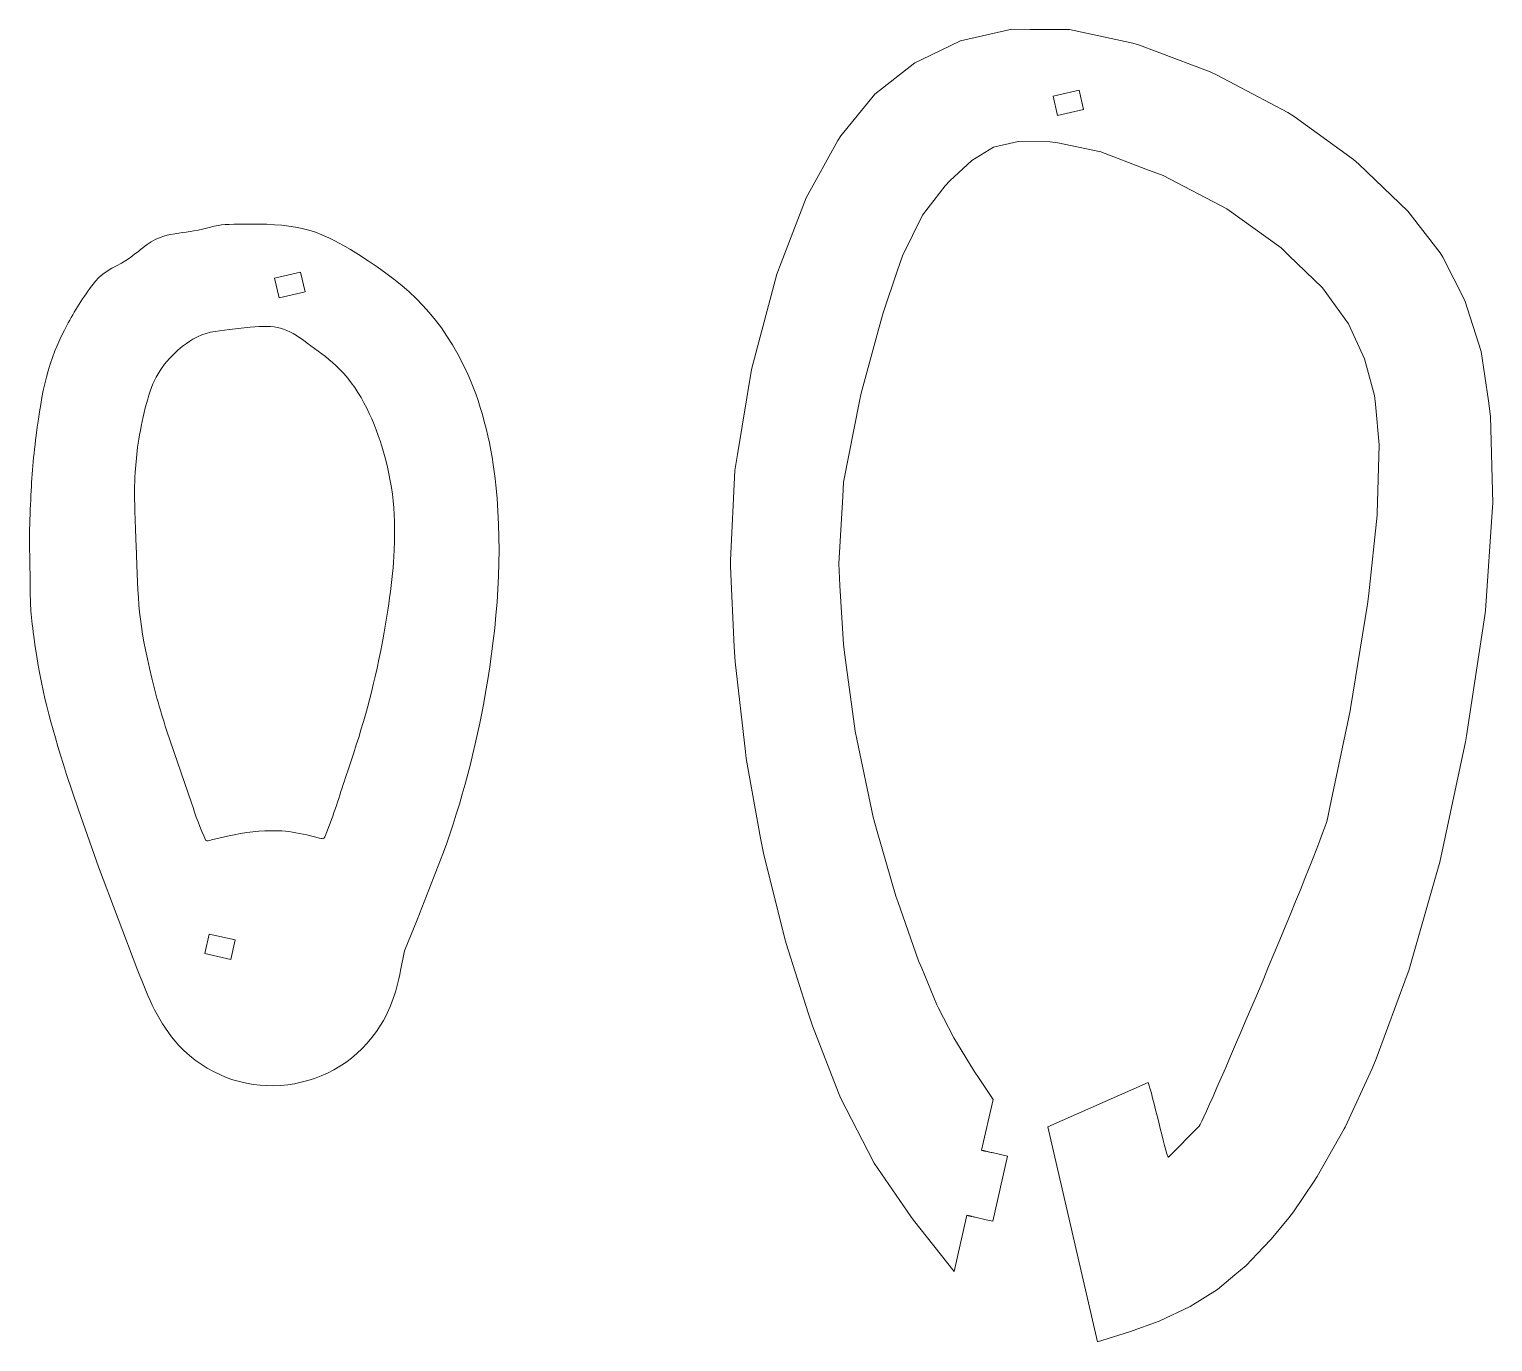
# Model space of a CAD drawing. Header units: millimetres. Extents: x -1642 to 1668, y -582 to 449.
# Drawn here: x -1642.2 to -1422.8, y 61.4 to 258.2 of the extents above; entities that cross this region are included whole.
import ezdxf

# ---------------------------------------------------------------- set-up
doc = ezdxf.new("R2010")
doc.units = ezdxf.units.MM
doc.header["$MEASUREMENT"] = 0
doc.layers.add('layer 1', color=7, linetype='Continuous')

msp = doc.modelspace()

# ---------------------------------------------------------------- linework, layer by layer
at = {"layer": 'layer 1', "color": 93, "lineweight": 9}
for points, knots in [([(-1481.5493, 239.7849), (-1481.5493, 239.7849), (-1487.9934, 241.1565), (-1487.9934, 241.1565), (-1487.9934, 241.1565), (-1487.9934, 241.1565), (-1489.1149, 241.3004), (-1489.1149, 241.3004), (-1489.1149, 241.3004), (-1489.1149, 241.3004), (-1493.9545, 241.3363), (-1493.9545, 241.3363), (-1493.9545, 241.3363), (-1493.9545, 241.3363), (-1497.6123, 240.5157), (-1497.6123, 240.5157), (-1497.6123, 240.5157), (-1497.6123, 240.5157), (-1500.8687, 238.4891), (-1500.8687, 238.4891), (-1500.8687, 238.4891), (-1500.8687, 238.4891), (-1504.1871, 235.464), (-1504.1871, 235.464), (-1504.1871, 235.464), (-1504.1871, 235.464), (-1504.8631, 234.7238), (-1504.8631, 234.7238), (-1504.8631, 234.7238), (-1504.8631, 234.7238), (-1508.2547, 230.2945), (-1508.2547, 230.2945), (-1508.2547, 230.2945), (-1508.2547, 230.2945), (-1511.2645, 224.2152), (-1511.2645, 224.2152), (-1511.2645, 224.2152), (-1511.2645, 224.2152), (-1512.0612, 221.8941), (-1512.0612, 221.8941), (-1512.0612, 221.8941), (-1512.0612, 221.8941), (-1514.1835, 215.6606), (-1514.1835, 215.6606), (-1514.1835, 215.6606), (-1514.1835, 215.6606), (-1514.7825, 213.4934), (-1514.7825, 213.4934), (-1514.7825, 213.4934), (-1514.7825, 213.4934), (-1517.4912, 203.6181), (-1517.4912, 203.6181), (-1517.4912, 203.6181), (-1517.4912, 203.6181), (-1517.7325, 202.4202), (-1517.7325, 202.4202), (-1517.7325, 202.4202), (-1517.7325, 202.4202), (-1520.0959, 190.2579), (-1520.0959, 190.2579), (-1520.0959, 190.2579), (-1520.0959, 190.2579), (-1520.2333, 188.0963), (-1520.2333, 188.0963), (-1520.2333, 188.0963), (-1520.2333, 188.0963), (-1520.8359, 178.0753), (-1520.8359, 178.0753), (-1520.8359, 178.0753), (-1520.8359, 178.0753), (-1520.6546, 174.7598), (-1520.6546, 174.7598), (-1520.6546, 174.7598), (-1520.6546, 174.7598), (-1520.1295, 165.9214), (-1520.1295, 165.9214), (-1520.1295, 165.9214), (-1520.1295, 165.9214), (-1519.816, 163.5658), (-1519.816, 163.5658), (-1519.816, 163.5658), (-1519.816, 163.5658), (-1518.3485, 152.92), (-1518.3485, 152.92), (-1518.3485, 152.92), (-1518.3485, 152.92), (-1518.116, 151.7483), (-1518.116, 151.7483), (-1518.116, 151.7483), (-1518.116, 151.7483), (-1515.6788, 140.0494), (-1515.6788, 140.0494), (-1515.6788, 140.0494), (-1515.6788, 140.0494), (-1515.073, 137.9019), (-1515.073, 137.9019), (-1515.073, 137.9019), (-1515.073, 137.9019), (-1512.2652, 128.1747), (-1512.2652, 128.1747), (-1512.2652, 128.1747), (-1512.2652, 128.1747), (-1511.9948, 127.4011), (-1511.9948, 127.4011), (-1511.9948, 127.4011), (-1511.9948, 127.4011), (-1508.8557, 118.5007), (-1508.8557, 118.5007), (-1508.8557, 118.5007), (-1508.8557, 118.5007), (-1508.3978, 117.3882), (-1508.3978, 117.3882), (-1508.3978, 117.3882), (-1508.3978, 117.3882), (-1506.1363, 111.9039), (-1506.1363, 111.9039), (-1506.1363, 111.9039), (-1506.1363, 111.9039), (-1505.9287, 111.4949), (-1505.9287, 111.4949), (-1505.9287, 111.4949), (-1505.9287, 111.4949), (-1503.5626, 106.9153), (-1503.5626, 106.9153), (-1503.5626, 106.9153), (-1503.5626, 106.9153), (-1503.0192, 106.0187), (-1503.0192, 106.0187), (-1503.0192, 106.0187), (-1503.0192, 106.0187), (-1500.5057, 101.9376), (-1500.5057, 101.9376), (-1500.5057, 101.9376), (-1500.5057, 101.9376), (-1499.7767, 100.8426), (-1499.7767, 100.8426), (-1499.7767, 100.8426), (-1499.7767, 100.8426), (-1497.7022, 97.7139), (-1497.7022, 97.7139), (-1497.7022, 97.7139), (-1497.7022, 97.7139), (-1499.4326, 90.0826), (-1499.4326, 90.0826), (-1499.4326, 90.0826), (-1499.4326, 90.0826), (-1499.4305, 90.0821), (-1499.4305, 90.0821), (-1499.4305, 90.0821), (-1499.4305, 90.0821), (-1499.4242, 90.0807), (-1499.4242, 90.0807), (-1499.4242, 90.0807), (-1499.4242, 90.0807), (-1499.4139, 90.0784), (-1499.4139, 90.0784), (-1499.4139, 90.0784), (-1499.4139, 90.0784), (-1499.3998, 90.0752), (-1499.3998, 90.0752), (-1499.3998, 90.0752), (-1499.3998, 90.0752), (-1499.3819, 90.0711), (-1499.3819, 90.0711), (-1499.3819, 90.0711), (-1499.3819, 90.0711), (-1499.3604, 90.0662), (-1499.3604, 90.0662), (-1499.3604, 90.0662), (-1499.3604, 90.0662), (-1499.3354, 90.0605), (-1499.3354, 90.0605), (-1499.3354, 90.0605), (-1499.3354, 90.0605), (-1499.307, 90.0541), (-1499.307, 90.0541), (-1499.307, 90.0541), (-1499.307, 90.0541), (-1499.2755, 90.047), (-1499.2755, 90.047), (-1499.2755, 90.047), (-1499.2755, 90.047), (-1499.2409, 90.0391), (-1499.2409, 90.0391), (-1499.2409, 90.0391), (-1499.2409, 90.0391), (-1499.2033, 90.0306), (-1499.2033, 90.0306), (-1499.2033, 90.0306), (-1499.2033, 90.0306), (-1499.1629, 90.0214), (-1499.1629, 90.0214), (-1499.1629, 90.0214), (-1499.1629, 90.0214), (-1499.1199, 90.0117), (-1499.1199, 90.0117), (-1499.1199, 90.0117), (-1499.1199, 90.0117), (-1499.0743, 90.0013), (-1499.0743, 90.0013), (-1499.0743, 90.0013), (-1499.0743, 90.0013), (-1499.0263, 89.9904), (-1499.0263, 89.9904), (-1499.0263, 89.9904), (-1499.0263, 89.9904), (-1498.976, 89.979), (-1498.976, 89.979), (-1498.976, 89.979), (-1498.976, 89.979), (-1498.9236, 89.9671), (-1498.9236, 89.9671), (-1498.9236, 89.9671), (-1498.9236, 89.9671), (-1498.8691, 89.9548), (-1498.8691, 89.9548), (-1498.8691, 89.9548), (-1498.8691, 89.9548), (-1498.8128, 89.942), (-1498.8128, 89.942), (-1498.8128, 89.942), (-1498.8128, 89.942), (-1498.7548, 89.9289), (-1498.7548, 89.9289), (-1498.7548, 89.9289), (-1498.7548, 89.9289), (-1498.634, 89.9015), (-1498.634, 89.9015), (-1498.634, 89.9015), (-1498.634, 89.9015), (-1498.5716, 89.8873), (-1498.5716, 89.8873), (-1498.5716, 89.8873), (-1498.5716, 89.8873), (-1498.5079, 89.8729), (-1498.5079, 89.8729), (-1498.5079, 89.8729), (-1498.5079, 89.8729), (-1498.4432, 89.8582), (-1498.4432, 89.8582), (-1498.4432, 89.8582), (-1498.4432, 89.8582), (-1498.3775, 89.8433), (-1498.3775, 89.8433), (-1498.3775, 89.8433), (-1498.3775, 89.8433), (-1498.2439, 89.813), (-1498.2439, 89.813), (-1498.2439, 89.813), (-1498.2439, 89.813), (-1498.1763, 89.7977), (-1498.1763, 89.7977), (-1498.1763, 89.7977), (-1498.1763, 89.7977), (-1497.9714, 89.7512), (-1497.9714, 89.7512), (-1497.9714, 89.7512), (-1497.9714, 89.7512), (-1497.9029, 89.7357), (-1497.9029, 89.7357), (-1497.9029, 89.7357), (-1497.9029, 89.7357), (-1497.8346, 89.7202), (-1497.8346, 89.7202), (-1497.8346, 89.7202), (-1497.8346, 89.7202), (-1495.5316, 89.1981), (-1495.5316, 89.1981), (-1495.5316, 89.1981), (-1495.5316, 89.1981), (-1497.7427, 79.4458), (-1497.7427, 79.4458), (-1497.7427, 79.4458), (-1497.7427, 79.4458), (-1498.7221, 79.6679), (-1498.7221, 79.6679), (-1498.7221, 79.6679), (-1498.7221, 79.6679), (-1498.7222, 79.6676), (-1498.7222, 79.6676), (-1498.7222, 79.6676), (-1498.7222, 79.6676), (-1500.3878, 80.0454), (-1500.3878, 80.0454), (-1500.3878, 80.0454), (-1500.3878, 80.0454), (-1500.4554, 80.0607), (-1500.4554, 80.0607), (-1500.4554, 80.0607), (-1500.4554, 80.0607), (-1500.589, 80.091), (-1500.589, 80.091), (-1500.589, 80.091), (-1500.589, 80.091), (-1500.6546, 80.1059), (-1500.6546, 80.1059), (-1500.6546, 80.1059), (-1500.6546, 80.1059), (-1500.9065, 80.163), (-1500.9065, 80.163), (-1500.9065, 80.163), (-1500.9065, 80.163), (-1500.9661, 80.1765), (-1500.9661, 80.1765), (-1500.9661, 80.1765), (-1500.9661, 80.1765), (-1501.0241, 80.1897), (-1501.0241, 80.1897), (-1501.0241, 80.1897), (-1501.0241, 80.1897), (-1501.0804, 80.2024), (-1501.0804, 80.2024), (-1501.0804, 80.2024), (-1501.0804, 80.2024), (-1501.1348, 80.2148), (-1501.1348, 80.2148), (-1501.1348, 80.2148), (-1501.1348, 80.2148), (-1501.1872, 80.2267), (-1501.1872, 80.2267), (-1501.1872, 80.2267), (-1501.1872, 80.2267), (-1501.2375, 80.2381), (-1501.2375, 80.2381), (-1501.2375, 80.2381), (-1501.2375, 80.2381), (-1501.2855, 80.249), (-1501.2855, 80.249), (-1501.2855, 80.249), (-1501.2855, 80.249), (-1501.331, 80.2593), (-1501.331, 80.2593), (-1501.331, 80.2593), (-1501.331, 80.2593), (-1501.3741, 80.2691), (-1501.3741, 80.2691), (-1501.3741, 80.2691), (-1501.3741, 80.2691), (-1501.4145, 80.2782), (-1501.4145, 80.2782), (-1501.4145, 80.2782), (-1501.4145, 80.2782), (-1501.452, 80.2867), (-1501.452, 80.2867), (-1501.452, 80.2867), (-1501.452, 80.2867), (-1501.4866, 80.2946), (-1501.4866, 80.2946), (-1501.4866, 80.2946), (-1501.4866, 80.2946), (-1501.5182, 80.3017), (-1501.5182, 80.3017), (-1501.5182, 80.3017), (-1501.5182, 80.3017), (-1501.5465, 80.3082), (-1501.5465, 80.3082), (-1501.5465, 80.3082), (-1501.5465, 80.3082), (-1501.5715, 80.3138), (-1501.5715, 80.3138), (-1501.5715, 80.3138), (-1501.5715, 80.3138), (-1501.593, 80.3187), (-1501.593, 80.3187), (-1501.593, 80.3187), (-1501.593, 80.3187), (-1501.6109, 80.3228), (-1501.6109, 80.3228), (-1501.6109, 80.3228), (-1501.6109, 80.3228), (-1501.625, 80.326), (-1501.625, 80.326), (-1501.625, 80.326), (-1501.625, 80.326), (-1501.6353, 80.3283), (-1501.6353, 80.3283), (-1501.6353, 80.3283), (-1501.6353, 80.3283), (-1501.6416, 80.3297), (-1501.6416, 80.3297), (-1501.6416, 80.3297), (-1501.6416, 80.3297), (-1501.6437, 80.3302), (-1501.6437, 80.3302), (-1501.6437, 80.3302), (-1501.6437, 80.3302), (-1503.5527, 71.91), (-1503.5527, 71.91), (-1503.5527, 71.91), (-1503.5527, 71.91), (-1509.6058, 79.5778), (-1509.6058, 79.5778), (-1509.6058, 79.5778), (-1509.6058, 79.5778), (-1510.0147, 80.1681), (-1510.0147, 80.1681), (-1510.0147, 80.1681), (-1510.0147, 80.1681), (-1515.5184, 88.1593), (-1515.5184, 88.1593), (-1515.5184, 88.1593), (-1515.5184, 88.1593), (-1516.4413, 89.8803), (-1516.4413, 89.8803), (-1516.4413, 89.8803), (-1516.4413, 89.8803), (-1520.564, 97.9403), (-1520.564, 97.9403), (-1520.564, 97.9403), (-1520.564, 97.9403), (-1520.8544, 98.6687), (-1520.8544, 98.6687), (-1520.8544, 98.6687), (-1520.8544, 98.6687), (-1524.769, 108.7162), (-1524.769, 108.7162), (-1524.769, 108.7162), (-1524.769, 108.7162), (-1525.399, 110.6756), (-1525.399, 110.6756), (-1525.399, 110.6756), (-1525.399, 110.6756), (-1528.7204, 121.0886), (-1528.7204, 121.0886), (-1528.7204, 121.0886), (-1528.7204, 121.0886), (-1528.9566, 122.0027), (-1528.9566, 122.0027), (-1528.9566, 122.0027), (-1528.9566, 122.0027), (-1532.1286, 134.6137), (-1532.1286, 134.6137), (-1532.1286, 134.6137), (-1532.1286, 134.6137), (-1532.5438, 136.8723), (-1532.5438, 136.8723), (-1532.5438, 136.8723), (-1532.5438, 136.8723), (-1534.7005, 148.8422), (-1534.7005, 148.8422), (-1534.7005, 148.8422), (-1534.7005, 148.8422), (-1534.8225, 149.8265), (-1534.8225, 149.8265), (-1534.8225, 149.8265), (-1534.8225, 149.8265), (-1536.3729, 163.3094), (-1536.3729, 163.3094), (-1536.3729, 163.3094), (-1536.3729, 163.3094), (-1536.4946, 165.5772), (-1536.4946, 165.5772), (-1536.4946, 165.5772), (-1536.4946, 165.5772), (-1537.0843, 177.5515), (-1537.0843, 177.5515), (-1537.0843, 177.5515), (-1537.0843, 177.5515), (-1537.0529, 178.535), (-1537.0529, 178.535), (-1537.0529, 178.535), (-1537.0529, 178.535), (-1536.4033, 192.0111), (-1536.4033, 192.0111), (-1536.4033, 192.0111), (-1536.4033, 192.0111), (-1536.0234, 194.4109), (-1536.0234, 194.4109), (-1536.0234, 194.4109), (-1536.0234, 194.4109), (-1533.8946, 207.1397), (-1533.8946, 207.1397), (-1533.8946, 207.1397), (-1533.8946, 207.1397), (-1533.6546, 208.1165), (-1533.6546, 208.1165), (-1533.6546, 208.1165), (-1533.6546, 208.1165), (-1530.1058, 221.4411), (-1530.1058, 221.4411), (-1530.1058, 221.4411), (-1530.1058, 221.4411), (-1529.4594, 223.138), (-1529.4594, 223.138), (-1529.4594, 223.138), (-1529.4594, 223.138), (-1525.7185, 232.8808), (-1525.7185, 232.8808), (-1525.7185, 232.8808), (-1525.7185, 232.8808), (-1520.9718, 241.4995), (-1520.9718, 241.4995), (-1520.9718, 241.4995), (-1520.9718, 241.4995), (-1520.5026, 242.1884), (-1520.5026, 242.1884), (-1520.5026, 242.1884), (-1520.5026, 242.1884), (-1515.3973, 248.4501), (-1515.3973, 248.4501), (-1515.3973, 248.4501), (-1515.3973, 248.4501), (-1509.4155, 253.1475), (-1509.4155, 253.1475), (-1509.4155, 253.1475), (-1509.4155, 253.1475), (-1508.4862, 253.5992), (-1508.4862, 253.5992), (-1508.4862, 253.5992), (-1508.4862, 253.5992), (-1502.5971, 256.4549), (-1502.5971, 256.4549), (-1502.5971, 256.4549), (-1502.5971, 256.4549), (-1494.8935, 258.1797), (-1494.8935, 258.1797), (-1494.8935, 258.1797), (-1494.8935, 258.1797), (-1492.1454, 258.1643), (-1492.1454, 258.1643), (-1492.1454, 258.1643), (-1492.1454, 258.1643), (-1486.2549, 258.1287), (-1486.2549, 258.1287), (-1486.2549, 258.1287), (-1486.2549, 258.1287), (-1476.7437, 256.117), (-1476.7437, 256.117), (-1476.7437, 256.117), (-1476.7437, 256.117), (-1475.759, 255.8178), (-1475.759, 255.8178), (-1475.759, 255.8178), (-1475.759, 255.8178), (-1465.1385, 251.7728), (-1465.1385, 251.7728), (-1465.1385, 251.7728), (-1465.1385, 251.7728), (-1464.0793, 251.2929), (-1464.0793, 251.2929), (-1464.0793, 251.2929), (-1464.0793, 251.2929), (-1453.5163, 245.7225), (-1453.5163, 245.7225), (-1453.5163, 245.7225), (-1453.5163, 245.7225), (-1452.5412, 245.1209), (-1452.5412, 245.1209), (-1452.5412, 245.1209), (-1452.5412, 245.1209), (-1443.6556, 238.6294), (-1443.6556, 238.6294), (-1443.6556, 238.6294), (-1443.6556, 238.6294), (-1442.8599, 237.9726), (-1442.8599, 237.9726), (-1442.8599, 237.9726), (-1442.8599, 237.9726), (-1435.5235, 230.9097), (-1435.5235, 230.9097), (-1435.5235, 230.9097), (-1435.5235, 230.9097), (-1430.6714, 224.6295), (-1430.6714, 224.6295), (-1430.6714, 224.6295), (-1430.6714, 224.6295), (-1430.2743, 224.02), (-1430.2743, 224.02), (-1430.2743, 224.02), (-1430.2743, 224.02), (-1426.9719, 217.4857), (-1426.9719, 217.4857), (-1426.9719, 217.4857), (-1426.9719, 217.4857), (-1424.521, 209.8552), (-1424.521, 209.8552), (-1424.521, 209.8552), (-1424.521, 209.8552), (-1423.4391, 202.4537), (-1423.4391, 202.4537), (-1423.4391, 202.4537), (-1423.4391, 202.4537), (-1423.1044, 200.1203), (-1423.1044, 200.1203), (-1423.1044, 200.1203), (-1423.1044, 200.1203), (-1422.7868, 187.1318), (-1422.7868, 187.1318), (-1422.7868, 187.1318), (-1422.7868, 187.1318), (-1422.827, 186.4984), (-1422.827, 186.4984), (-1422.827, 186.4984), (-1422.827, 186.4984), (-1423.8873, 171.0098), (-1423.8873, 171.0098), (-1423.8873, 171.0098), (-1423.8873, 171.0098), (-1423.9944, 170.2672), (-1423.9944, 170.2672), (-1423.9944, 170.2672), (-1423.9944, 170.2672), (-1426.7143, 152.2038), (-1426.7143, 152.2038), (-1426.7143, 152.2038), (-1426.7143, 152.2038), (-1426.8854, 151.3429), (-1426.8854, 151.3429), (-1426.8854, 151.3429), (-1426.8854, 151.3429), (-1430.735, 133.2593), (-1430.735, 133.2593), (-1430.735, 133.2593), (-1430.735, 133.2593), (-1431.3628, 131.0202), (-1431.3628, 131.0202), (-1431.3628, 131.0202), (-1431.3628, 131.0202), (-1435.3826, 117.0348), (-1435.3826, 117.0348), (-1435.3826, 117.0348), (-1435.3826, 117.0348), (-1435.601, 116.3972), (-1435.601, 116.3972), (-1435.601, 116.3972), (-1435.601, 116.3972), (-1440.2377, 103.7676), (-1440.2377, 103.7676), (-1440.2377, 103.7676), (-1440.2377, 103.7676), (-1440.8733, 102.3544), (-1440.8733, 102.3544), (-1440.8733, 102.3544), (-1440.8733, 102.3544), (-1444.9338, 93.5547), (-1444.9338, 93.5547), (-1444.9338, 93.5547), (-1444.9338, 93.5547), (-1445.0779, 93.2947), (-1445.0779, 93.2947), (-1445.0779, 93.2947), (-1445.0779, 93.2947), (-1449.1265, 86.1374), (-1449.1265, 86.1374), (-1449.1265, 86.1374), (-1449.1265, 86.1374), (-1449.5679, 85.4682), (-1449.5679, 85.4682), (-1449.5679, 85.4682), (-1449.5679, 85.4682), (-1452.6387, 80.8393), (-1452.6387, 80.8393), (-1452.6387, 80.8393), (-1452.6387, 80.8393), (-1453.3688, 79.9423), (-1453.3688, 79.9423), (-1453.3688, 79.9423), (-1453.3688, 79.9423), (-1455.9797, 76.7513), (-1455.9797, 76.7513), (-1455.9797, 76.7513), (-1455.9797, 76.7513), (-1457.181, 75.4984), (-1457.181, 75.4984), (-1457.181, 75.4984), (-1457.181, 75.4984), (-1459.7706, 72.821), (-1459.7706, 72.821), (-1459.7706, 72.821), (-1459.7706, 72.821), (-1461.4445, 71.4006), (-1461.4445, 71.4006), (-1461.4445, 71.4006), (-1461.4445, 71.4006), (-1464.0617, 69.2239), (-1464.0617, 69.2239), (-1464.0617, 69.2239), (-1464.0617, 69.2239), (-1468.1648, 66.6454), (-1468.1648, 66.6454), (-1468.1648, 66.6454), (-1468.1648, 66.6454), (-1472.815, 64.4465), (-1472.815, 64.4465), (-1472.815, 64.4465), (-1472.815, 64.4465), (-1477.261, 62.8332), (-1477.261, 62.8332), (-1477.261, 62.8332), (-1477.261, 62.8332), (-1482.0442, 61.3662), (-1482.0442, 61.3662), (-1482.0442, 61.3662), (-1482.0442, 61.3662), (-1489.5101, 93.5874), (-1489.5101, 93.5874), (-1489.5101, 93.5874), (-1489.5101, 93.5874), (-1474.4361, 100.2369), (-1474.4361, 100.2369), (-1474.4361, 100.2369), (-1474.2228, 99.934), (-1472.0613, 90.8747), (-1471.5195, 89.159), (-1471.5195, 89.159), (-1471.5195, 89.159), (-1471.4675, 89.0219), (-1471.4675, 89.0219), (-1471.4675, 89.0219), (-1471.4675, 89.0219), (-1471.3868, 89.0324), (-1471.3868, 89.0324), (-1471.3868, 89.0324), (-1471.3868, 89.0324), (-1466.8191, 93.6948), (-1466.8191, 93.6948), (-1466.8191, 93.6948), (-1465.641, 95.3166), (-1448.8345, 135.1343), (-1447.559, 139.7902), (-1447.559, 139.7902), (-1447.559, 139.7902), (-1447.1876, 141.5383), (-1447.1876, 141.5383), (-1447.1876, 141.5383), (-1447.1876, 141.5383), (-1444.154, 155.9679), (-1444.154, 155.9679), (-1444.154, 155.9679), (-1444.154, 155.9679), (-1444.0859, 156.3347), (-1444.0859, 156.3347), (-1444.0859, 156.3347), (-1444.0859, 156.3347), (-1441.5427, 171.978), (-1441.5427, 171.978), (-1441.5427, 171.978), (-1441.5427, 171.978), (-1441.3687, 173.5214), (-1441.3687, 173.5214), (-1441.3687, 173.5214), (-1441.3687, 173.5214), (-1440.1239, 185.306), (-1440.1239, 185.306), (-1440.1239, 185.306), (-1440.1239, 185.306), (-1440.1027, 185.58), (-1440.1027, 185.58), (-1440.1027, 185.58), (-1440.1027, 185.58), (-1439.7981, 195.8656), (-1439.7981, 195.8656), (-1439.7981, 195.8656), (-1439.7981, 195.8656), (-1440.366, 201.9555), (-1440.366, 201.9555), (-1440.366, 201.9555), (-1440.366, 201.9555), (-1440.4979, 203.2749), (-1440.4979, 203.2749), (-1440.4979, 203.2749), (-1440.4979, 203.2749), (-1442.034, 208.7412), (-1442.034, 208.7412), (-1442.034, 208.7412), (-1442.034, 208.7412), (-1444.3928, 213.9965), (-1444.3928, 213.9965), (-1444.3928, 213.9965), (-1444.3928, 213.9965), (-1448.3257, 219.3845), (-1448.3257, 219.3845), (-1448.3257, 219.3845), (-1448.3257, 219.3845), (-1453.3946, 224.292), (-1453.3946, 224.292), (-1453.3946, 224.292), (-1453.3946, 224.292), (-1454.5286, 225.3821), (-1454.5286, 225.3821), (-1454.5286, 225.3821), (-1454.5286, 225.3821), (-1462.6425, 231.2662), (-1462.6425, 231.2662), (-1462.6425, 231.2662), (-1462.6425, 231.2662), (-1472.2159, 236.23), (-1472.2159, 236.23), (-1472.2159, 236.23), (-1472.2159, 236.23), (-1474.7941, 237.2156), (-1474.7941, 237.2156), (-1474.7941, 237.2156), (-1474.7941, 237.2156), (-1481.5493, 239.7849), (-1481.5493, 239.7849)], [0, 0, 0, 0, 0.005, 0.005, 0.005, 0.005, 0.01, 0.01, 0.01, 0.01, 0.015, 0.015, 0.015, 0.015, 0.02, 0.02, 0.02, 0.02, 0.025, 0.025, 0.025, 0.025, 0.03, 0.03, 0.03, 0.03, 0.035, 0.035, 0.035, 0.035, 0.04, 0.04, 0.04, 0.04, 0.045, 0.045, 0.045, 0.045, 0.05, 0.05, 0.05, 0.05, 0.055, 0.055, 0.055, 0.055, 0.06, 0.06, 0.06, 0.06, 0.065, 0.065, 0.065, 0.065, 0.07, 0.07, 0.07, 0.07, 0.075, 0.075, 0.075, 0.075, 0.08, 0.08, 0.08, 0.08, 0.085, 0.085, 0.085, 0.085, 0.09, 0.09, 0.09, 0.09, 0.095, 0.095, 0.095, 0.095, 0.1, 0.1, 0.1, 0.1, 0.105, 0.105, 0.105, 0.105, 0.11, 0.11, 0.11, 0.11, 0.115, 0.115, 0.115, 0.115, 0.12, 0.12, 0.12, 0.12, 0.125, 0.125, 0.125, 0.125, 0.13, 0.13, 0.13, 0.13, 0.135, 0.135, 0.135, 0.135, 0.14, 0.14, 0.14, 0.14, 0.145, 0.145, 0.145, 0.145, 0.15, 0.15, 0.15, 0.15, 0.155, 0.155, 0.155, 0.155, 0.16, 0.16, 0.16, 0.16, 0.165, 0.165, 0.165, 0.165, 0.17, 0.17, 0.17, 0.17, 0.175, 0.175, 0.175, 0.175, 0.18, 0.18, 0.18, 0.18, 0.185, 0.185, 0.185, 0.185, 0.19, 0.19, 0.19, 0.19, 0.195, 0.195, 0.195, 0.195, 0.2, 0.2, 0.2, 0.2, 0.205, 0.205, 0.205, 0.205, 0.21, 0.21, 0.21, 0.21, 0.215, 0.215, 0.215, 0.215, 0.22, 0.22, 0.22, 0.22, 0.225, 0.225, 0.225, 0.225, 0.23, 0.23, 0.23, 0.23, 0.235, 0.235, 0.235, 0.235, 0.24, 0.24, 0.24, 0.24, 0.245, 0.245, 0.245, 0.245, 0.25, 0.25, 0.25, 0.25, 0.255, 0.255, 0.255, 0.255, 0.26, 0.26, 0.26, 0.26, 0.265, 0.265, 0.265, 0.265, 0.27, 0.27, 0.27, 0.27, 0.275, 0.275, 0.275, 0.275, 0.28, 0.28, 0.28, 0.28, 0.285, 0.285, 0.285, 0.285, 0.29, 0.29, 0.29, 0.29, 0.295, 0.295, 0.295, 0.295, 0.3, 0.3, 0.3, 0.3, 0.305, 0.305, 0.305, 0.305, 0.31, 0.31, 0.31, 0.31, 0.315, 0.315, 0.315, 0.315, 0.32, 0.32, 0.32, 0.32, 0.325, 0.325, 0.325, 0.325, 0.33, 0.33, 0.33, 0.33, 0.335, 0.335, 0.335, 0.335, 0.34, 0.34, 0.34, 0.34, 0.345, 0.345, 0.345, 0.345, 0.35, 0.35, 0.35, 0.35, 0.355, 0.355, 0.355, 0.355, 0.36, 0.36, 0.36, 0.36, 0.365, 0.365, 0.365, 0.365, 0.37, 0.37, 0.37, 0.37, 0.375, 0.375, 0.375, 0.375, 0.38, 0.38, 0.38, 0.38, 0.385, 0.385, 0.385, 0.385, 0.39, 0.39, 0.39, 0.39, 0.395, 0.395, 0.395, 0.395, 0.4, 0.4, 0.4, 0.4, 0.405, 0.405, 0.405, 0.405, 0.41, 0.41, 0.41, 0.41, 0.415, 0.415, 0.415, 0.415, 0.42, 0.42, 0.42, 0.42, 0.425, 0.425, 0.425, 0.425, 0.43, 0.43, 0.43, 0.43, 0.435, 0.435, 0.435, 0.435, 0.44, 0.44, 0.44, 0.44, 0.445, 0.445, 0.445, 0.445, 0.45, 0.45, 0.45, 0.45, 0.455, 0.455, 0.455, 0.455, 0.46, 0.46, 0.46, 0.46, 0.465, 0.465, 0.465, 0.465, 0.47, 0.47, 0.47, 0.47, 0.475, 0.475, 0.475, 0.475, 0.48, 0.48, 0.48, 0.48, 0.485, 0.485, 0.485, 0.485, 0.49, 0.49, 0.49, 0.49, 0.495, 0.495, 0.495, 0.495, 0.5, 0.5, 0.5, 0.5, 0.505, 0.505, 0.505, 0.505, 0.51, 0.51, 0.51, 0.51, 0.515, 0.515, 0.515, 0.515, 0.52, 0.52, 0.52, 0.52, 0.525, 0.525, 0.525, 0.525, 0.53, 0.53, 0.53, 0.53, 0.535, 0.535, 0.535, 0.535, 0.54, 0.54, 0.54, 0.54, 0.545, 0.545, 0.545, 0.545, 0.55, 0.55, 0.55, 0.55, 0.555, 0.555, 0.555, 0.555, 0.56, 0.56, 0.56, 0.56, 0.565, 0.565, 0.565, 0.565, 0.57, 0.57, 0.57, 0.57, 0.575, 0.575, 0.575, 0.575, 0.58, 0.58, 0.58, 0.58, 0.585, 0.585, 0.585, 0.585, 0.59, 0.59, 0.59, 0.59, 0.595, 0.595, 0.595, 0.595, 0.6, 0.6, 0.6, 0.6, 0.605, 0.605, 0.605, 0.605, 0.61, 0.61, 0.61, 0.61, 0.615, 0.615, 0.615, 0.615, 0.62, 0.62, 0.62, 0.62, 0.625, 0.625, 0.625, 0.625, 0.63, 0.63, 0.63, 0.63, 0.635, 0.635, 0.635, 0.635, 0.64, 0.64, 0.64, 0.64, 0.645, 0.645, 0.645, 0.645, 0.65, 0.65, 0.65, 0.65, 0.655, 0.655, 0.655, 0.655, 0.66, 0.66, 0.66, 0.66, 0.665, 0.665, 0.665, 0.665, 0.67, 0.67, 0.67, 0.67, 0.675, 0.675, 0.675, 0.675, 0.68, 0.68, 0.68, 0.68, 0.685, 0.685, 0.685, 0.685, 0.69, 0.69, 0.69, 0.69, 0.695, 0.695, 0.695, 0.695, 0.7, 0.7, 0.7, 0.7, 0.705, 0.705, 0.705, 0.705, 0.71, 0.71, 0.71, 0.71, 0.715, 0.715, 0.715, 0.715, 0.72, 0.72, 0.72, 0.72, 0.725, 0.725, 0.725, 0.725, 0.73, 0.73, 0.73, 0.73, 0.735, 0.735, 0.735, 0.735, 0.74, 0.74, 0.74, 0.74, 0.745, 0.745, 0.745, 0.745, 0.75, 0.75, 0.75, 0.75, 0.755, 0.755, 0.755, 0.755, 0.76, 0.76, 0.76, 0.76, 0.765, 0.765, 0.765, 0.765, 0.77, 0.77, 0.77, 0.77, 0.775, 0.775, 0.775, 0.775, 0.78, 0.78, 0.78, 0.78, 0.785, 0.785, 0.785, 0.785, 0.79, 0.79, 0.79, 0.79, 0.795, 0.795, 0.795, 0.795, 0.8, 0.8, 0.8, 0.8, 0.805, 0.805, 0.805, 0.805, 0.81, 0.81, 0.81, 0.81, 0.815, 0.815, 0.815, 0.815, 0.82, 0.82, 0.82, 0.82, 0.825, 0.825, 0.825, 0.825, 0.83, 0.83, 0.83, 0.83, 0.835, 0.835, 0.835, 0.835, 0.84, 0.84, 0.84, 0.84, 0.845, 0.845, 0.845, 0.845, 0.85, 0.85, 0.85, 0.85, 0.855, 0.855, 0.855, 0.855, 0.86, 0.86, 0.86, 0.86, 0.865, 0.865, 0.865, 0.865, 0.87, 0.87, 0.87, 0.87, 0.875, 0.875, 0.875, 0.875, 0.88, 0.88, 0.88, 0.88, 0.885, 0.885, 0.885, 0.885, 0.89, 0.89, 0.89, 0.89, 0.895, 0.895, 0.895, 0.895, 0.9, 0.9, 0.9, 0.9, 0.905, 0.905, 0.905, 0.905, 0.91, 0.91, 0.91, 0.91, 0.915, 0.915, 0.915, 0.915, 0.92, 0.92, 0.92, 0.92, 0.925, 0.925, 0.925, 0.925, 0.93, 0.93, 0.93, 0.93, 0.935, 0.935, 0.935, 0.935, 0.94, 0.94, 0.94, 0.94, 0.945, 0.945, 0.945, 0.945, 0.95, 0.95, 0.95, 0.95, 0.955, 0.955, 0.955, 0.955, 0.96, 0.96, 0.96, 0.96, 0.965, 0.965, 0.965, 0.965, 0.97, 0.97, 0.97, 0.97, 0.975, 0.975, 0.975, 0.975, 0.98, 0.98, 0.98, 0.98, 0.985, 0.985, 0.985, 0.985, 0.99, 0.99, 0.99, 0.99, 1, 1, 1, 1]), ([(-1488.693, 248.1541), (-1488.693, 248.1541), (-1484.7952, 249.0526), (-1484.7952, 249.0526), (-1484.7952, 249.0526), (-1484.7952, 249.0526), (-1484.1214, 246.1292), (-1484.1214, 246.1292), (-1484.1214, 246.1292), (-1484.1214, 246.1292), (-1488.0192, 245.2308), (-1488.0192, 245.2308), (-1488.0192, 245.2308), (-1488.0192, 245.2308), (-1488.693, 248.1541), (-1488.693, 248.1541)], [0, 0, 0, 0, 0.2, 0.2, 0.2, 0.2, 0.4, 0.4, 0.4, 0.4, 0.6, 0.6, 0.6, 0.6, 1, 1, 1, 1])]:
    msp.add_open_spline(points, degree=3, knots=knots, dxfattribs=at)
at = {"layer": 'layer 1', "color": 18, "lineweight": 9}
for points, knots in [([(-1585.9298, 119.9739), (-1585.9298, 119.9739), (-1586.5161, 117.0586), (-1586.5161, 117.0586), (-1586.5161, 117.0586), (-1587.2179, 113.5693), (-1588.086, 110.8526), (-1590.1404, 107.9115), (-1590.1404, 107.9115), (-1597.1016, 97.9456), (-1611.5246, 96.9466), (-1619.7998, 105.845), (-1619.7998, 105.845), (-1622.7605, 109.0287), (-1624.38, 113.0104), (-1625.9015, 117.0082), (-1625.9015, 117.0082), (-1625.9015, 117.0082), (-1631.8081, 132.5689), (-1631.8081, 132.5689), (-1631.8081, 132.5689), (-1631.8081, 132.5689), (-1634.7856, 141.1251), (-1634.7856, 141.1251), (-1634.7856, 141.1251), (-1634.7856, 141.1251), (-1636.6261, 146.4445), (-1636.6261, 146.4445), (-1636.6261, 146.4445), (-1639.1007, 154.5267), (-1640.3846, 158.7178), (-1641.4955, 167.111), (-1641.4955, 167.111), (-1641.9956, 170.8893), (-1642.0653, 171.7589), (-1642.0328, 175.6333), (-1642.0328, 175.6333), (-1642.0328, 175.6333), (-1642.1348, 180.9938), (-1642.1348, 180.9938), (-1642.1348, 180.9938), (-1642.1877, 183.0155), (-1642.0938, 184.8881), (-1642.0056, 186.917), (-1642.0056, 186.917), (-1641.8415, 190.6934), (-1641.6587, 193.5039), (-1641.1503, 197.2631), (-1641.1503, 197.2631), (-1640.2294, 204.0728), (-1639.6028, 208.1123), (-1636.3318, 214.1776), (-1636.3318, 214.1776), (-1635.2184, 216.2421), (-1633.7656, 218.527), (-1632.3052, 220.3608), (-1632.3052, 220.3608), (-1630.9598, 222.0502), (-1628.7366, 222.7327), (-1627.029, 223.967), (-1627.029, 223.967), (-1624.6382, 225.6951), (-1623.9266, 226.8227), (-1620.9935, 227.4033), (-1620.9935, 227.4033), (-1619.2625, 227.7459), (-1618.0623, 227.7505), (-1616.2071, 228.2176), (-1616.2071, 228.2176), (-1613.2203, 228.9699), (-1613.4545, 228.9051), (-1610.5483, 228.9459), (-1610.5483, 228.9459), (-1602.7796, 229.055), (-1599.4442, 228.635), (-1592.8304, 224.4091), (-1592.8304, 224.4091), (-1585.0174, 219.417), (-1580.3656, 214.9886), (-1576.4522, 206.4463), (-1576.4522, 206.4463), (-1574.1647, 201.453), (-1572.7961, 195.2535), (-1572.234, 189.7928), (-1572.234, 189.7928), (-1571.1648, 179.405), (-1571.9812, 168.9991), (-1573.7696, 158.7287), (-1573.7696, 158.7287), (-1575.2078, 150.4695), (-1577.3075, 142.3943), (-1580.1849, 134.5181), (-1580.1849, 134.5181), (-1580.1849, 134.5181), (-1584.028, 124.643), (-1584.028, 124.643), (-1584.028, 124.643), (-1584.028, 124.643), (-1585.9298, 119.9739), (-1585.9298, 119.9739)], [0, 0, 0, 0, 0.03846154, 0.03846154, 0.03846154, 0.03846154, 0.07692308, 0.07692308, 0.07692308, 0.07692308, 0.11538462, 0.11538462, 0.11538462, 0.11538462, 0.15384615, 0.15384615, 0.15384615, 0.15384615, 0.19230769, 0.19230769, 0.19230769, 0.19230769, 0.23076923, 0.23076923, 0.23076923, 0.23076923, 0.26923077, 0.26923077, 0.26923077, 0.26923077, 0.30769231, 0.30769231, 0.30769231, 0.30769231, 0.34615385, 0.34615385, 0.34615385, 0.34615385, 0.38461538, 0.38461538, 0.38461538, 0.38461538, 0.42307692, 0.42307692, 0.42307692, 0.42307692, 0.46153846, 0.46153846, 0.46153846, 0.46153846, 0.5, 0.5, 0.5, 0.5, 0.53846154, 0.53846154, 0.53846154, 0.53846154, 0.57692308, 0.57692308, 0.57692308, 0.57692308, 0.61538462, 0.61538462, 0.61538462, 0.61538462, 0.65384615, 0.65384615, 0.65384615, 0.65384615, 0.69230769, 0.69230769, 0.69230769, 0.69230769, 0.73076923, 0.73076923, 0.73076923, 0.73076923, 0.76923077, 0.76923077, 0.76923077, 0.76923077, 0.80769231, 0.80769231, 0.80769231, 0.80769231, 0.84615385, 0.84615385, 0.84615385, 0.84615385, 0.88461538, 0.88461538, 0.88461538, 0.88461538, 0.92307692, 0.92307692, 0.92307692, 0.92307692, 1, 1, 1, 1]), ([(-1605.3988, 220.8315), (-1605.3988, 220.8315), (-1601.501, 221.73), (-1601.501, 221.73), (-1601.501, 221.73), (-1601.501, 221.73), (-1600.8272, 218.8066), (-1600.8272, 218.8066), (-1600.8272, 218.8066), (-1600.8272, 218.8066), (-1604.725, 217.9082), (-1604.725, 217.9082), (-1604.725, 217.9082), (-1604.725, 217.9082), (-1605.3988, 220.8315), (-1605.3988, 220.8315)], [0, 0, 0, 0, 0.2, 0.2, 0.2, 0.2, 0.4, 0.4, 0.4, 0.4, 0.6, 0.6, 0.6, 0.6, 1, 1, 1, 1]), ([(-1626.3136, 191.7063), (-1626.5267, 188.0875), (-1626.2895, 184.4669), (-1626.1773, 180.8489), (-1626.1773, 180.8489), (-1625.9108, 172.2569), (-1625.797, 169.261), (-1623.8271, 160.8767), (-1623.8271, 160.8767), (-1623.0909, 157.7433), (-1622.0331, 154.3878), (-1621.0393, 151.3222), (-1621.0393, 151.3222), (-1621.0393, 151.3222), (-1617.8742, 142.1663), (-1617.8742, 142.1663), (-1617.8742, 142.1663), (-1617.2506, 140.3425), (-1616.5661, 138.2779), (-1615.722, 136.5507), (-1615.722, 136.5507), (-1615.6187, 136.3393), (-1615.1704, 136.5484), (-1614.8445, 136.6144), (-1614.8445, 136.6144), (-1614.8445, 136.6144), (-1612.4464, 137.1751), (-1612.4464, 137.1751), (-1612.4464, 137.1751), (-1609.7119, 137.7606), (-1607.685, 138.0609), (-1604.8856, 137.9879), (-1604.8856, 137.9879), (-1603.3477, 137.9478), (-1602.1068, 137.7085), (-1600.5929, 137.3626), (-1600.5929, 137.3626), (-1600.5929, 137.3626), (-1598.69, 136.8978), (-1598.69, 136.8978), (-1598.69, 136.8978), (-1597.9062, 136.7449), (-1598.0645, 136.6525), (-1597.6787, 137.588), (-1597.6787, 137.588), (-1596.5469, 140.3326), (-1595.7075, 143.1848), (-1594.7599, 145.9951), (-1594.7599, 145.9951), (-1592.4314, 152.901), (-1590.9523, 157.7209), (-1589.5044, 165.008), (-1589.5044, 165.008), (-1588.6823, 169.1456), (-1587.7645, 174.8331), (-1587.5212, 179.0593), (-1587.5212, 179.0593), (-1587.1795, 184.9941), (-1587.5719, 189.9631), (-1589.338, 195.653), (-1589.338, 195.653), (-1590.6664, 199.9325), (-1592.8593, 204.6865), (-1596.2231, 207.7679), (-1596.2231, 207.7679), (-1597.5667, 208.9987), (-1599.0732, 210.0361), (-1600.5313, 211.1237), (-1600.5313, 211.1237), (-1603.6543, 213.4531), (-1605.1969, 213.911), (-1609.0918, 213.4961), (-1609.0918, 213.4961), (-1609.0918, 213.4961), (-1612.1814, 213.1412), (-1612.1814, 213.1412), (-1612.1814, 213.1412), (-1614.2394, 212.9248), (-1615.8529, 212.7564), (-1617.6532, 211.6879), (-1617.6532, 211.6879), (-1620.2393, 210.153), (-1622.4774, 207.7847), (-1623.6436, 204.9962), (-1623.6436, 204.9962), (-1624.7545, 202.3398), (-1625.6681, 197.7788), (-1626.0141, 194.9633), (-1626.0141, 194.9633), (-1626.0141, 194.9633), (-1626.3136, 191.7063), (-1626.3136, 191.7063)], [0, 0, 0, 0, 0.04166667, 0.04166667, 0.04166667, 0.04166667, 0.08333333, 0.08333333, 0.08333333, 0.08333333, 0.125, 0.125, 0.125, 0.125, 0.16666667, 0.16666667, 0.16666667, 0.16666667, 0.20833333, 0.20833333, 0.20833333, 0.20833333, 0.25, 0.25, 0.25, 0.25, 0.29166667, 0.29166667, 0.29166667, 0.29166667, 0.33333333, 0.33333333, 0.33333333, 0.33333333, 0.375, 0.375, 0.375, 0.375, 0.41666667, 0.41666667, 0.41666667, 0.41666667, 0.45833333, 0.45833333, 0.45833333, 0.45833333, 0.5, 0.5, 0.5, 0.5, 0.54166667, 0.54166667, 0.54166667, 0.54166667, 0.58333333, 0.58333333, 0.58333333, 0.58333333, 0.625, 0.625, 0.625, 0.625, 0.66666667, 0.66666667, 0.66666667, 0.66666667, 0.70833333, 0.70833333, 0.70833333, 0.70833333, 0.75, 0.75, 0.75, 0.75, 0.79166667, 0.79166667, 0.79166667, 0.79166667, 0.83333333, 0.83333333, 0.83333333, 0.83333333, 0.875, 0.875, 0.875, 0.875, 0.91666667, 0.91666667, 0.91666667, 0.91666667, 1, 1, 1, 1]), ([(-1615.2029, 122.5026), (-1615.2029, 122.5026), (-1611.302, 121.6179), (-1611.302, 121.6179), (-1611.302, 121.6179), (-1611.302, 121.6179), (-1611.9655, 118.6922), (-1611.9655, 118.6922), (-1611.9655, 118.6922), (-1611.9655, 118.6922), (-1615.8664, 119.5769), (-1615.8664, 119.5769), (-1615.8664, 119.5769), (-1615.8664, 119.5769), (-1615.2029, 122.5026), (-1615.2029, 122.5026)], [0, 0, 0, 0, 0.2, 0.2, 0.2, 0.2, 0.4, 0.4, 0.4, 0.4, 0.6, 0.6, 0.6, 0.6, 1, 1, 1, 1])]:
    msp.add_open_spline(points, degree=3, knots=knots, dxfattribs=at)

doc.saveas('drawing.dxf')
